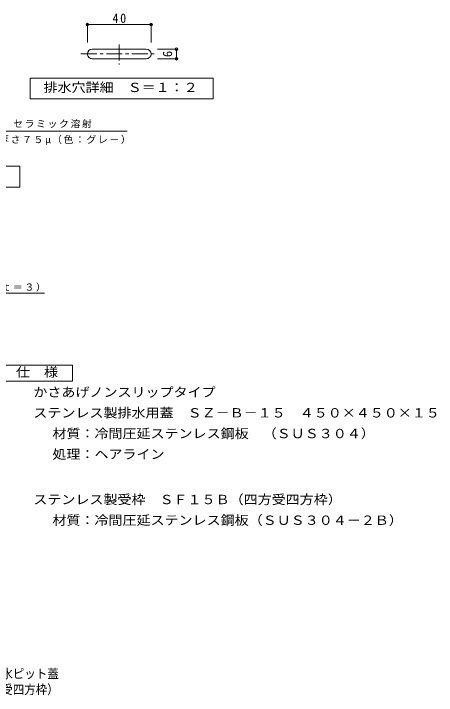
# Model space of a CAD drawing. Units: millimetres at full size, sheet at 1:10, with parts at other scales. Extents: x -1551 to 1660, y -1375 to 1140.
# Drawn here: x 333 to 1660, y -1375 to 767 of the extents above; entities that cross this region are included whole.
import ezdxf
from ezdxf.enums import TextEntityAlignment as Align

# ---------------------------------------------------------------- set-up
doc = ezdxf.new("R2010")
doc.units = ezdxf.units.MM
doc.header["$LTSCALE"] = 10
doc.header["$PDMODE"] = 32
doc.header["$PDSIZE"] = 8
doc.linetypes.add('CHAIN1', pattern=[8, 5, -1, 1, -1])
for name, color, linetype, lineweight in [('C-0', 7, 'Continuous', 9), ('C-5', 7, 'Continuous', 9), ('D-5', 7, 'Continuous', 9)]:
    doc.layers.add(name, color=color, linetype=linetype, lineweight=lineweight)
doc.layers.add('F-4', color=2, linetype='Continuous')
doc.styles.add('ＭＳ ゴシック', font='')
doc.styles.get('ＭＳ ゴシック').set_extended_font_data('MS Gothic')

msp = doc.modelspace()

# ---------------------------------------------------------------- linework, layer by layer
at = {"layer": 'C-0'}
for p, q in [((564.64, 676.19), (564.64, 735.22)), ((564.64, 732.22), (764.64, 732.22)), ((764.64, 676.19), (764.64, 735.22)), ((847.48, 655), (784.53, 655)), ((844.48, 625), (844.48, 655)), ((784.53, 625), (847.48, 625))]:
    msp.add_line(p, q, dxfattribs=at)
at = {"layer": 'C-0', "color": 3, "linetype": 'CHAIN1'}
for p, q in [((664.64, 669.58), (664.64, 606.94)), ((544.33, 640), (777.94, 640))]:
    msp.add_line(p, q, dxfattribs=at)
at = {"layer": 'C-0', "color": 3}
for p, q in [((749.64, 655), (579.64, 655)), ((579.64, 625), (749.64, 625))]:
    msp.add_line(p, q, dxfattribs=at)
for centre, start, end in [((579.64, 640), 89.99997, 179.99881), ((749.64, 640), 1.16566, 89.99944), ((579.64, 640), 179.99939, 270), ((749.64, 640), 270, 0.00124)]:
    msp.add_arc(centre, 15, start, end, dxfattribs=at)
at = {"layer": 'C-0'}
for p in [(564.64, 732.22), (764.64, 732.22), (844.48, 655), (844.48, 625)]:
    msp.add_point(p, dxfattribs=at)
at = {"layer": 'C-5'}
for p, q in [((213.99, 397), (689.4, 397)), ((-222.5, 287), (352.5, 287))]:
    msp.add_line(p, q, dxfattribs=at)
msp.add_lwpolyline([(384.55, 498.96), (384.55, 563.96), (959.55, 563.96), (959.55, 498.96)], close=True, dxfattribs=at)
msp.add_lwpolyline([(352.5, 287), (352.5, 222), (-222.5, 222)], dxfattribs=at)
at = {"layer": 'D-5'}
msp.add_line((-357.16, -111.62), (429.71, -111.62), dxfattribs=at)
at = {"layer": 'D-5', "color": 2}
for p, q in [((292.99, -337.87), (517.99, -337.87)), ((517.99, -337.87), (517.99, -387.87)), ((517.99, -387.87), (292.99, -387.87))]:
    msp.add_line(p, q, dxfattribs=at)

# ---------------------------------------------------------------- texts
at = {"layer": 'C-0', "color": 2, "style": 'ＭＳ ゴシック'}
msp.add_text('6', height=29.33, rotation=90, dxfattribs=at).set_placement((839.48, 630), align=Align.BOTTOM_LEFT)
at = {"layer": 'C-0', "color": 2, "insert": (643.39, 737.22), "char_height": 29.33, "attachment_point": 7, "style": 'ＭＳ ゴシック'}
msp.add_mtext('\\T1.27;\\W0.95;40', dxfattribs=at)
at = {"layer": 'C-5', "color": 2, "style": 'ＭＳ ゴシック', "width": 1.1}
msp.add_text('排水穴詳細\u3000Ｓ＝１：２', height=29.33, dxfattribs=at).set_placement((427.05, 511.46), align=Align.BOTTOM_LEFT)
at = {"layer": 'C-5', "char_height": 21.99, "attachment_point": 7, "style": 'ＭＳ ゴシック'}
for s, insert in [('\\T1.17;セラミック溶射', (331.7, 407)), ('\\T1.17;被膜厚さ７５μ（色：グレ－）', (215.62, 354.03))]:
    msp.add_mtext(s, dxfattribs=dict(at, insert=insert))
at = {"layer": 'D-5', "color": 2, "style": 'ＭＳ ゴシック', "width": 1.1}
for s, p in [('仕\u3000様', (340.49, -382.87)), ('かさあげノンスリップタイプ', (395.08, -445.79)), ('ステンレス製排水用蓋\u3000ＳＺ－Ｂ－１５\u3000４５０×４５０×１５', (395.08, -510.79)), ('材質：冷間圧延ステンレス鋼板\u3000（ＳＵＳ３０４）', (454.79, -575.79)), ('処理：ヘアライン', (454.79, -640.79)), ('ステンレス製受枠\u3000ＳＦ１５Ｂ（四方受四方枠）', (395.08, -783.05)), ('材質：冷間圧延ステンレス鋼板（ＳＵＳ３０４－２Ｂ）', (454.79, -848.05))]:
    msp.add_text(s, height=29.33, dxfattribs=at).set_placement(p, align=Align.BOTTOM_LEFT)
at = {"layer": 'D-5', "insert": (-353.22, -106.63), "char_height": 21.99, "attachment_point": 7, "style": 'ＭＳ ゴシック'}
msp.add_mtext('\\T1.17;ステンレス製排水用蓋ＳＺ－Ｂ－１５（ｔ＝３）', dxfattribs=at)
at = {"layer": 'F-4', "style": 'ＭＳ ゴシック', "width": 0.9}
for s, p in [('\u3000\u3000\u3000ステンレス製\u3000かさあげノンスリップタイプ（セラミック溶射）排水ピット蓋', (-893.5, -1330.26)), ('ＳＺ－Ｂ－１５\u3000４５０×４５０×１５＋ＳＦ１５Ｂ（四方受四方枠）', (-677.5, -1379.81))]:
    msp.add_text(s, height=29.33, dxfattribs=at).set_placement(p, align=Align.BOTTOM_LEFT)

doc.saveas('drawing.dxf')
